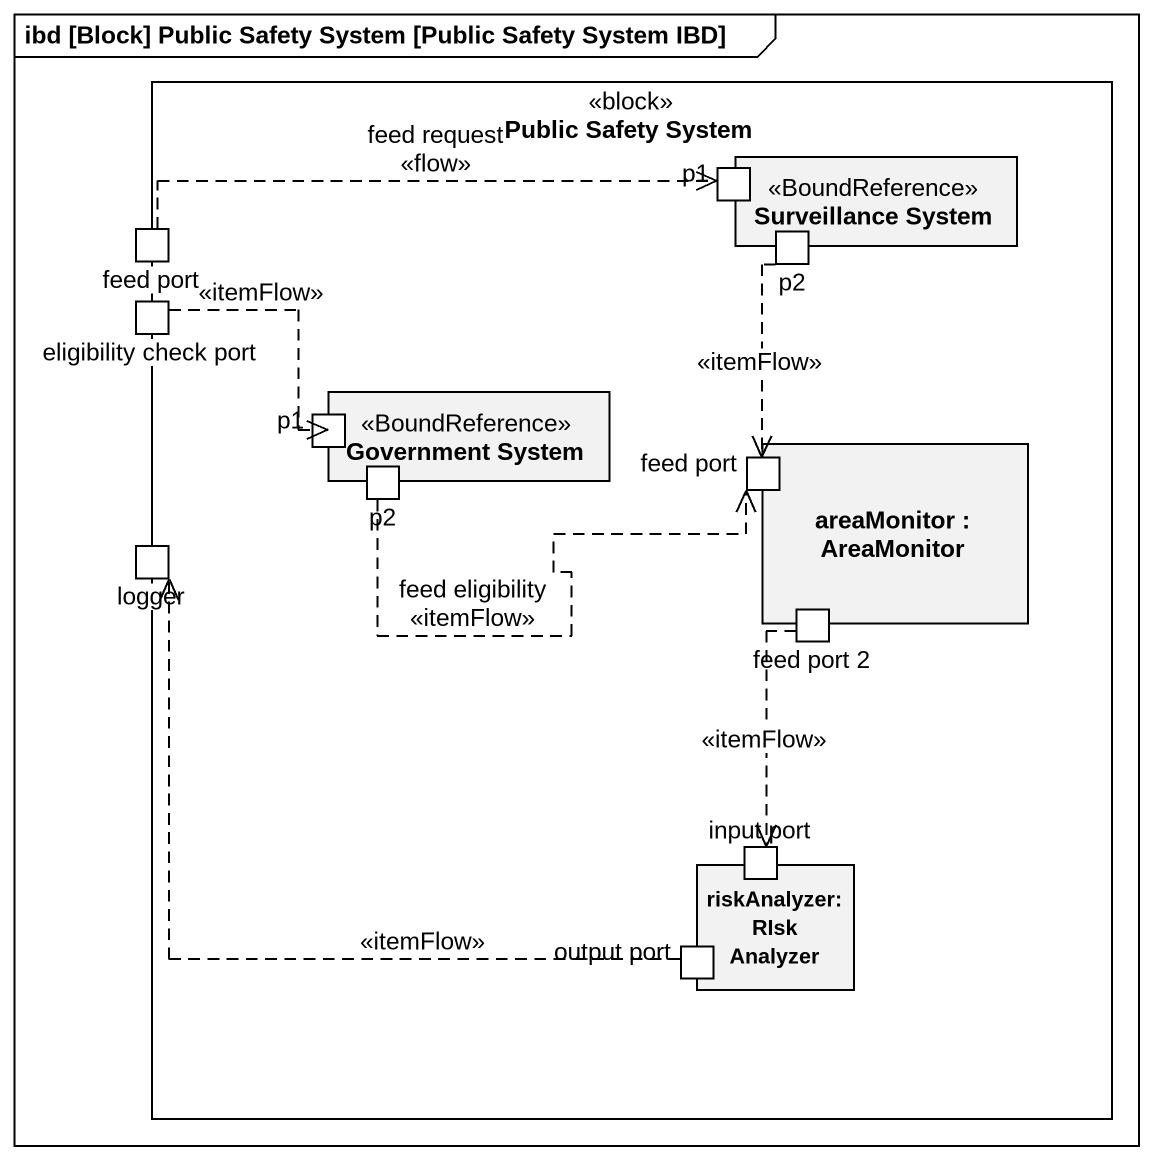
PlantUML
@startuml
mainframe ibd [Block] Public Safety System [Public Safety System IBD]
rectangle "Public Safety System" as Public_Safety_System <<block>> {
  rectangle "Surveillance System" as Surveillance_System <<BoundReference>> {
    port p1
    port p2
  }
  port "feed port" as feed_port
  port "eligibility check port" as eligibility_check_port
  rectangle "Government System" as Government_System <<BoundReference>> {
    port "p1" as p1_2
    port "p2" as p2_2
  }
  rectangle "areaMonitor : AreaMonitor" as areaMonitor {
    port "feed port" as feed_port_2
    port "feed port 2" as feed_port_2_2
  }
  port logger
  rectangle "riskAnalyzer: RIsk Analyzer" as riskAnalyzer_RIsk_Analyzer {
    port "input port" as input_port
    port "output port" as output_port
  }
}
feed_port .right.> p1 : feed request\n<<flow>>
p2 ..> feed_port_2 : <<itemFlow>>
eligibility_check_port .right.> Government_System : <<itemFlow>>
p2_2 .right.> feed_port_2 : feed eligibility\n<<itemFlow>>
feed_port_2_2 ..> input_port : <<itemFlow>>
output_port .up.> logger : <<itemFlow>>
@enduml
